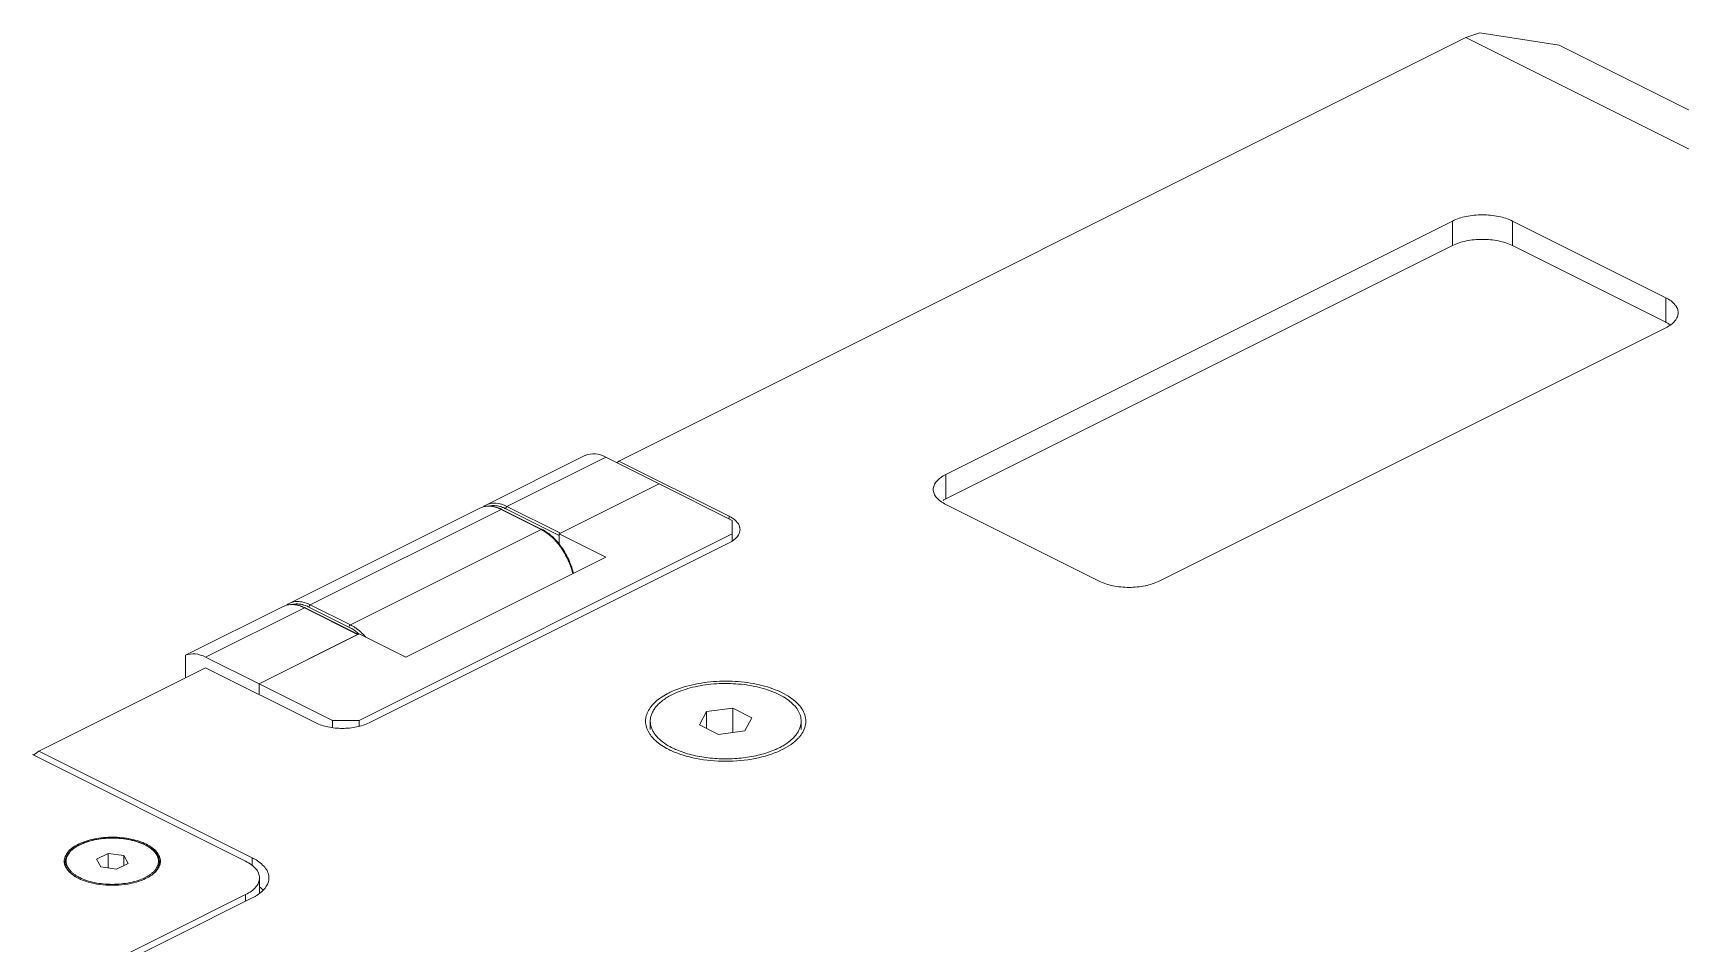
# Model space of a CAD drawing. Header units: millimetres. Extents: x 0 to 9253, y 0 to 2730.
# Drawn here: x 2865.4 to 3040.1, y 2444 to 2540.5 of the extents above; entities that cross this region are included whole.
import ezdxf

# ---------------------------------------------------------------- set-up
doc = ezdxf.new("R2010")
doc.units = ezdxf.units.MM
doc.layers.get('0').update_dxf_attribs({"lineweight": 13})

msp = doc.modelspace()

# ---------------------------------------------------------------- linework, layer by layer
for p, q in [((3018.83, 2540.49), (3017.35, 2539.99)), ((3018.83, 2540.49), (3027.24, 2539.19)), ((3017.35, 2539.99), (2927.54, 2495.08)), ((3341.91, 2377.7), (3017.35, 2539.99)), ((3348.98, 2378.32), (3027.24, 2539.19)), ((3015.93, 2520.54), (2962.19, 2493.67)), ((3015.93, 2517.94), (3015.93, 2520.54)), ((3022.29, 2520.54), (3022.29, 2517.94)), ((3038.56, 2512.41), (3022.29, 2520.54)), ((2962.19, 2491.07), (3015.93, 2517.94)), ((3038.56, 2509.81), (3022.29, 2517.94)), ((3038.56, 2509.81), (3038.56, 2512.41)), ((2984.82, 2482.36), (3038.56, 2509.23)), ((2923.78, 2495.6), (2913.43, 2490.42)), ((2926.13, 2495.51), (2915.66, 2490.28)), ((2924.01, 2495.71), (2923.78, 2495.6)), ((2931.79, 2492.69), (2926.13, 2495.51)), ((2927.54, 2495.08), (2927.32, 2494.92)), ((2927.54, 2495.08), (2939.21, 2489.25)), ((2962.19, 2493.67), (2962.19, 2491.07)), ((2931.79, 2492.69), (2921.18, 2487.39)), ((2921.32, 2487.45), (2931.79, 2492.69)), ((2931.79, 2492.69), (2939.56, 2488.8)), ((2912.79, 2490.11), (2892.57, 2479.99)), ((2894.8, 2479.85), (2915.03, 2489.96)), ((2915.03, 2489.96), (2919.27, 2487.84)), ((2915.12, 2489.97), (2919.36, 2487.85)), ((2915.52, 2490.04), (2921.18, 2487.21)), ((2915.66, 2490.28), (2921.32, 2487.45)), ((2962.19, 2490.49), (2978.45, 2482.36)), ((2899.05, 2477.73), (2919.27, 2487.84)), ((2939.21, 2488.98), (2939.21, 2489.25)), ((2939.56, 2486.64), (2939.56, 2488.8)), ((2899.97, 2467.59), (2939.56, 2487.39)), ((2939.21, 2486.42), (2901.03, 2467.33)), ((2921.18, 2486.31), (2921.18, 2487.39)), ((2921.18, 2487.39), (2926.13, 2484.91)), ((2926.13, 2484.91), (2904.92, 2474.3)), ((2891.93, 2479.68), (2881.58, 2474.5)), ((2894.17, 2479.53), (2883.7, 2474.3)), ((2899.82, 2476.71), (2894.17, 2479.53)), ((2899.91, 2476.71), (2894.26, 2479.54)), ((2898.9, 2477.49), (2894.66, 2479.61)), ((2899.05, 2477.73), (2894.8, 2479.85)), ((2899.97, 2476.78), (2889.36, 2471.48)), ((2889.36, 2471.47), (2899.82, 2476.71)), ((2899.97, 2476.78), (2904.92, 2474.3)), ((2881.58, 2472.1), (2881.58, 2474.5)), ((2889.36, 2471.47), (2883.7, 2474.3)), ((2883.7, 2473.16), (2866.02, 2464.32)), ((2895.37, 2467.33), (2883.7, 2473.16)), ((2889.36, 2470.34), (2889.36, 2471.48)), ((2897.14, 2467.59), (2889.36, 2471.48)), ((2936.82, 2468.53), (2936.07, 2467.13)), ((2939.6, 2468.9), (2936.82, 2468.53)), ((2936.82, 2468.53), (2936.82, 2466.76)), ((2939.6, 2468.9), (2939.6, 2466.31)), ((2941.64, 2467.88), (2939.6, 2468.9)), ((2897.14, 2466.83), (2897.14, 2467.59)), ((2897.14, 2467.59), (2899.97, 2467.59)), ((2899.97, 2466.96), (2899.97, 2467.59)), ((2930.86, 2466.64), (2930.86, 2467.51)), ((2936.07, 2467.13), (2938.11, 2466.11)), ((2940.9, 2466.49), (2941.64, 2467.88)), ((2946.86, 2466.64), (2946.86, 2467.51)), ((2938.11, 2466.11), (2940.9, 2466.49)), ((2945.8, 2465.05), (2944.87, 2464.5)), ((2865.32, 2463.97), (2887.94, 2452.66)), ((2866.02, 2464.32), (2865.45, 2463.91)), ((2866.02, 2464.32), (2888.65, 2453.01)), ((2873.35, 2453.49), (2872.13, 2452.88)), ((2872.13, 2452.88), (2872.58, 2452.05)), ((2873.35, 2453.49), (2873.35, 2451.94)), ((2875.03, 2453.27), (2873.35, 2453.49)), ((2875.03, 2453.27), (2875.03, 2452.21)), ((2875.48, 2452.43), (2875.03, 2453.27)), ((2888.65, 2453.01), (2888.65, 2452.21)), ((2868.8, 2452.57), (2868.8, 2452.5)), ((2872.58, 2452.05), (2874.25, 2451.82)), ((2874.25, 2451.82), (2875.48, 2452.43)), ((2878.8, 2452.57), (2878.8, 2452.5)), ((2889.41, 2450.89), (2889.41, 2449.23)), ((2753.59, 2381.95), (2887.94, 2449.12)), ((2754.3, 2381.59), (2888.65, 2448.77)), ((2887.94, 2449.12), (2887.94, 2448.41))]:
    msp.add_line(p, q)
for centre, radius, start, end in [((2913.7, 2488.29), 2.03, 105.8883, 116.5232), ((2913.64, 2488.42), 1.89, 105.3903, 116.5576), ((2914.33, 2488.62), 2.01, 116.6087, 126.3127), ((2913.91, 2486.83), 3.59, 63.3772, 69.079), ((2964.01, 2487.43), 4.07, 116.513, 120.7931), ((2917.45, 2484.2), 4.07, 62.3934, 63.4323), ((2915.52, 2481.8), 7.17, 37.8279, 41.7142), ((2938, 2489.01), 2.86, 303.6195, 306.9996), ((2892.83, 2477.87), 2.02, 106.2513, 116.5209), ((2892.77, 2478), 1.87, 111.3205, 116.603), ((2892.78, 2477.98), 1.9, 106.6077, 111.308), ((2893.47, 2478.19), 2.02, 116.6009, 126.4825), ((2896.7, 2473.22), 4.81, 53.3448, 58.0762), ((2896.33, 2472.74), 5.41, 48.9038, 53.3005), ((2896.13, 2472.5), 5.72, 48.2246, 48.9235), ((2895.92, 2472.28), 6.31, 44.7804, 47.9991), ((2895.56, 2471.93), 6.81, 41.2705, 44.7548), ((2933.57, 2468.01), 3.33, 213.0779, 218.6205), ((2944.15, 2468.01), 3.33, 321.371, 326.9076), ((2936.67, 2472.15), 8.56, 243.4401, 244.6975), ((2940.77, 2472.17), 8.37, 293.054, 296.5437), ((2941.19, 2471.33), 7.44, 296.5436, 300.29), ((2941.06, 2472.11), 8.5, 295.2968, 296.559), ((2872.47, 2449.91), 5.08, 115.8955, 116.5635), ((2870.15, 2452.19), 1.45, 157.9442, 163.8656), ((2872.48, 2450.11), 4.78, 116.5644, 117.029), ((2877.44, 2452.18), 1.47, 17.8428, 22.02), ((2870.05, 2452.21), 1.35, 165.2311, 170.2174), ((2870.09, 2452.2), 1.39, 163.9035, 165.2463), ((2870.05, 2452.57), 1.25, 180.0018, 183.3021), ((2871.92, 2454.43), 3.97, 236.8497, 237.4592), ((2872.37, 2455), 4.56, 239.7233, 243.4568), ((2875.68, 2454.43), 3.97, 302.535, 303.0878), ((2877.55, 2452.57), 1.25, 356.6977, 359.998), ((2877.49, 2452.2), 1.41, 16.0976, 17.8255), ((2877.55, 2452.21), 1.36, 9.8013, 16.1227), ((2887.6, 2447.46), 3.08, 43.9215, 46.9338), ((2886.57, 2453.05), 4.76, 301.3662, 303.2333)]:
    msp.add_arc(centre, radius, start, end)
for points, knots in [([(3022.29, 2520.54), (3021.84, 2520.77), (3020.78, 2521.1), (3019.11, 2521.25), (3017.44, 2521.1), (3016.39, 2520.77), (3015.93, 2520.54)], [0, 0, 0, 0, 0.235404, 0.5, 0.764596, 1, 1, 1, 1]), ([(3015.93, 2517.94), (3016.39, 2518.17), (3017.44, 2518.5), (3019.11, 2518.65), (3020.78, 2518.5), (3021.84, 2518.17), (3022.29, 2517.94)], [0, 0, 0, 0, 0.235404, 0.5, 0.764596, 1, 1, 1, 1]), ([(3039.88, 2510.82), (3039.88, 2510.97), (3039.81, 2511.28), (3039.54, 2511.71), (3039.11, 2512.1), (3038.75, 2512.31), (3038.56, 2512.41)], [0, 0, 0, 0, 0.206537, 0.434441, 0.697705, 1, 1, 1, 1]), ([(3038.56, 2509.23), (3038.75, 2509.32), (3039.11, 2509.53), (3039.54, 2509.92), (3039.81, 2510.35), (3039.88, 2510.67), (3039.88, 2510.82)], [0, 0, 0, 0, 0.302295, 0.565559, 0.793463, 1, 1, 1, 1]), ([(3038.56, 2509.81), (3038.6, 2509.79), (3038.76, 2509.71), (3038.91, 2509.61), (3039.02, 2509.54)], [0, 0, 0, 0, 0.259334, 1, 1, 1, 1]), ([(2926.13, 2495.51), (2925.78, 2495.69), (2925.07, 2495.93), (2924.32, 2495.84), (2924.01, 2495.71)], [0, 0, 0, 0, 0.535394, 1, 1, 1, 1]), ([(2962.19, 2493.67), (2962, 2493.57), (2961.64, 2493.36), (2961.21, 2492.98), (2960.94, 2492.54), (2960.87, 2492.23), (2960.87, 2492.08)], [0, 0, 0, 0, 0.302295, 0.565559, 0.793463, 1, 1, 1, 1]), ([(2960.87, 2492.08), (2960.87, 2491.93), (2960.94, 2491.61), (2961.21, 2491.18), (2961.64, 2490.8), (2962, 2490.59), (2962.19, 2490.49)], [0, 0, 0, 0, 0.206537, 0.434441, 0.697705, 1, 1, 1, 1]), ([(2913.13, 2490.24), (2913.28, 2490.28), (2913.58, 2490.32), (2914.05, 2490.3), (2914.55, 2490.18), (2914.87, 2490.04), (2915.03, 2489.96)], [0, 0, 0, 0, 0.227723, 0.467653, 0.724355, 1, 1, 1, 1]), ([(2915.12, 2489.97), (2914.95, 2490.05), (2914.62, 2490.19), (2914.11, 2490.31), (2913.61, 2490.34), (2913.29, 2490.28), (2913.14, 2490.24)], [0, 0, 0, 0, 0.271542, 0.526805, 0.768259, 1, 1, 1, 1]), ([(2913.43, 2490.42), (2913.58, 2490.5), (2913.93, 2490.62), (2914.71, 2490.66), (2915.29, 2490.47), (2915.66, 2490.28)], [0, 0, 0, 0, 0.227653, 0.465867, 1, 1, 1, 1]), ([(2913.84, 2490.33), (2913.89, 2490.34), (2914.1, 2490.38), (2914.31, 2490.38), (2914.47, 2490.36)], [0, 0, 0, 0, 0.24334, 1, 1, 1, 1]), ([(2914.47, 2490.36), (2914.53, 2490.35), (2914.78, 2490.32), (2915.02, 2490.25), (2915.2, 2490.18)], [0, 0, 0, 0, 0.240321, 1, 1, 1, 1]), ([(2915.12, 2489.97), (2915.1, 2489.98), (2915.07, 2489.98), (2915.04, 2489.97), (2915.03, 2489.96)], [0, 0, 0, 0, 0.463901, 1, 1, 1, 1]), ([(2915.66, 2490.28), (2915.64, 2490.27), (2915.57, 2490.21), (2915.52, 2490.11), (2915.52, 2490.04)], [0, 0, 0, 0, 0.233153, 1, 1, 1, 1]), ([(2919.36, 2487.85), (2919.35, 2487.85), (2919.31, 2487.86), (2919.28, 2487.85), (2919.27, 2487.84)], [0, 0, 0, 0, 0.463901, 1, 1, 1, 1]), ([(2919.34, 2487.81), (2919.61, 2487.66), (2920.16, 2487.29), (2920.64, 2486.83), (2920.87, 2486.57)], [0, 0, 0, 0, 0.478363, 1, 1, 1, 1]), ([(2919.36, 2487.85), (2919.7, 2487.68), (2920.36, 2487.22), (2920.92, 2486.64), (2921.18, 2486.32)], [0, 0, 0, 0, 0.47686, 1, 1, 1, 1]), ([(2939.21, 2489.25), (2939.25, 2489.23), (2939.41, 2489.15), (2939.57, 2489.05), (2939.67, 2488.97)], [0, 0, 0, 0, 0.260612, 1, 1, 1, 1]), ([(2939.67, 2488.97), (2939.88, 2488.82), (2940.22, 2488.5), (2940.38, 2488.04), (2940.38, 2487.84)], [0, 0, 0, 0, 0.548862, 1, 1, 1, 1]), ([(2940.38, 2487.84), (2940.38, 2487.64), (2940.24, 2487.19), (2939.91, 2486.88), (2939.72, 2486.73)], [0, 0, 0, 0, 0.453206, 1, 1, 1, 1]), ([(2921.18, 2486.32), (2921.55, 2485.86), (2922.17, 2484.87), (2922.57, 2483.76), (2922.7, 2483.2)], [0, 0, 0, 0, 0.500953, 1, 1, 1, 1]), ([(2921.18, 2486.2), (2921.53, 2485.75), (2922.12, 2484.78), (2922.51, 2483.71), (2922.63, 2483.16)], [0, 0, 0, 0, 0.501537, 1, 1, 1, 1]), ([(2921.32, 2487.45), (2921.31, 2487.45), (2921.25, 2487.41), (2921.22, 2487.35), (2921.2, 2487.31)], [0, 0, 0, 0, 0.225089, 1, 1, 1, 1]), ([(2939.58, 2486.63), (2939.55, 2486.61), (2939.43, 2486.54), (2939.31, 2486.47), (2939.21, 2486.42)], [0, 0, 0, 0, 0.24201, 1, 1, 1, 1]), ([(2978.45, 2482.36), (2978.91, 2482.13), (2979.97, 2481.8), (2981.64, 2481.64), (2983.3, 2481.8), (2984.36, 2482.13), (2984.82, 2482.36)], [0, 0, 0, 0, 0.235404, 0.5, 0.764596, 1, 1, 1, 1]), ([(2894.17, 2479.53), (2893.85, 2479.69), (2893.22, 2479.92), (2892.53, 2479.89), (2892.24, 2479.8)], [0, 0, 0, 0, 0.533273, 1, 1, 1, 1]), ([(2894.26, 2479.54), (2893.94, 2479.7), (2893.28, 2479.93), (2892.58, 2479.9), (2892.27, 2479.81)], [0, 0, 0, 0, 0.527526, 1, 1, 1, 1]), ([(2894.8, 2479.85), (2894.61, 2479.95), (2894.22, 2480.1), (2893.63, 2480.22), (2893.07, 2480.19), (2892.72, 2480.07), (2892.57, 2479.99)], [0, 0, 0, 0, 0.279206, 0.535337, 0.772884, 1, 1, 1, 1]), ([(2893.68, 2479.92), (2893.55, 2479.94), (2893.3, 2479.95), (2893.05, 2479.92), (2892.94, 2479.89)], [0, 0, 0, 0, 0.511367, 1, 1, 1, 1]), ([(2894, 2479.86), (2893.97, 2479.87), (2893.87, 2479.89), (2893.76, 2479.91), (2893.68, 2479.92)], [0, 0, 0, 0, 0.254691, 1, 1, 1, 1]), ([(2894.66, 2479.61), (2894.61, 2479.64), (2894.39, 2479.74), (2894.17, 2479.82), (2894, 2479.86)], [0, 0, 0, 0, 0.259301, 1, 1, 1, 1]), ([(2894.17, 2479.53), (2894.17, 2479.54), (2894.2, 2479.55), (2894.24, 2479.55), (2894.26, 2479.54)], [0, 0, 0, 0, 0.281659, 1, 1, 1, 1]), ([(2894.66, 2479.61), (2894.66, 2479.66), (2894.69, 2479.73), (2894.75, 2479.81), (2894.78, 2479.84), (2894.8, 2479.85)], [0, 0, 0, 0, 0.509738, 0.769361, 1, 1, 1, 1]), ([(2898.9, 2477.49), (2898.9, 2477.54), (2898.93, 2477.61), (2898.99, 2477.69), (2899.03, 2477.72), (2899.05, 2477.73)], [0, 0, 0, 0, 0.509738, 0.769361, 1, 1, 1, 1]), ([(2899.24, 2477.3), (2899.21, 2477.32), (2899.1, 2477.38), (2898.99, 2477.44), (2898.9, 2477.49)], [0, 0, 0, 0, 0.254571, 1, 1, 1, 1]), ([(2899.74, 2477.3), (2899.68, 2477.34), (2899.46, 2477.5), (2899.23, 2477.64), (2899.05, 2477.73)], [0, 0, 0, 0, 0.258552, 1, 1, 1, 1]), ([(2900.14, 2476.97), (2900.11, 2477), (2899.98, 2477.11), (2899.84, 2477.22), (2899.74, 2477.3)], [0, 0, 0, 0, 0.254184, 1, 1, 1, 1]), ([(2899.91, 2476.71), (2899.89, 2476.72), (2899.86, 2476.72), (2899.83, 2476.71), (2899.82, 2476.71)], [0, 0, 0, 0, 0.718341, 1, 1, 1, 1]), ([(2883.7, 2474.3), (2883.35, 2474.48), (2882.65, 2474.72), (2881.89, 2474.63), (2881.58, 2474.5)], [0, 0, 0, 0, 0.535394, 1, 1, 1, 1]), ([(2930.77, 2466.19), (2930.55, 2466.53), (2930.32, 2467.13), (2930.37, 2467.94), (2930.66, 2468.75), (2931.47, 2469.72), (2932.34, 2470.26), (2932.85, 2470.51)], [0, 0, 0, 0, 0.222505, 0.329329, 0.440305, 0.692119, 1, 1, 1, 1]), ([(2930.86, 2467.51), (2930.86, 2467.64), (2930.88, 2467.91), (2931, 2468.3), (2931.2, 2468.68), (2931.46, 2469.05), (2931.8, 2469.41), (2932.21, 2469.74), (2932.68, 2470.06), (2933.02, 2470.25), (2933.2, 2470.34)], [0, 0, 0, 0, 0.102073, 0.207011, 0.317357, 0.435115, 0.561666, 0.697843, 0.844024, 1, 1, 1, 1]), ([(2932.85, 2470.51), (2932.93, 2470.55), (2933.26, 2470.71), (2933.61, 2470.85), (2933.87, 2470.95)], [0, 0, 0, 0, 0.241406, 1, 1, 1, 1]), ([(2946.86, 2467.51), (2946.86, 2467.61), (2946.84, 2467.8), (2946.78, 2468.1), (2946.67, 2468.39), (2946.46, 2468.78), (2946.09, 2469.25), (2945.5, 2469.76), (2944.77, 2470.22), (2943.91, 2470.62), (2942.95, 2470.96), (2941.9, 2471.22), (2940.79, 2471.4), (2939.64, 2471.5), (2938.47, 2471.52), (2937.3, 2471.45), (2936.17, 2471.29), (2935.1, 2471.05), (2934.11, 2470.74), (2933.49, 2470.48), (2933.2, 2470.34)], [0, 0, 0, 0, 0.019028, 0.03836, 0.058281, 0.079038, 0.123761, 0.173663, 0.229126, 0.290011, 0.355806, 0.425721, 0.498772, 0.573841, 0.64973, 0.725207, 0.799061, 0.870138, 0.937407, 1, 1, 1, 1]), ([(2933.87, 2470.95), (2934.64, 2471.23), (2936.3, 2471.63), (2938.87, 2471.82), (2941.44, 2471.63), (2943.78, 2471.05), (2945.43, 2470.27), (2946.43, 2469.48), (2946.95, 2468.86), (2947.28, 2468.2), (2947.39, 2467.5), (2947.28, 2466.81), (2947.07, 2466.39), (2946.94, 2466.19)], [0, 0, 0, 0, 0.146215, 0.303562, 0.46088, 0.606829, 0.732298, 0.785983, 0.83373, 0.876675, 0.916861, 0.95705, 1, 1, 1, 1]), ([(2901.03, 2467.33), (2900.62, 2467.13), (2899.68, 2466.84), (2898.2, 2466.7), (2896.71, 2466.84), (2895.78, 2467.13), (2895.37, 2467.33)], [0, 0, 0, 0, 0.23537, 0.5, 0.76463, 1, 1, 1, 1]), ([(2932.77, 2464.91), (2932.49, 2465.08), (2932.08, 2465.35), (2931.63, 2465.78), (2931.35, 2466.11), (2931.13, 2466.45), (2930.97, 2466.8), (2930.88, 2467.15), (2930.86, 2467.39), (2930.86, 2467.51)], [0, 0, 0, 0, 0.296488, 0.431162, 0.557233, 0.675592, 0.787581, 0.894991, 1, 1, 1, 1]), ([(2944.94, 2464.91), (2945.23, 2465.08), (2945.63, 2465.35), (2946.09, 2465.78), (2946.36, 2466.11), (2946.58, 2466.45), (2946.74, 2466.8), (2946.83, 2467.15), (2946.86, 2467.39), (2946.86, 2467.51)], [0, 0, 0, 0, 0.296511, 0.431162, 0.557225, 0.675583, 0.787573, 0.894986, 1, 1, 1, 1]), ([(2931.92, 2465.05), (2931.82, 2465.12), (2931.48, 2465.38), (2931.16, 2465.68), (2930.96, 2465.93)], [0, 0, 0, 0, 0.266976, 1, 1, 1, 1]), ([(2932.85, 2464.5), (2932.76, 2464.54), (2932.44, 2464.71), (2932.13, 2464.9), (2931.92, 2465.05)], [0, 0, 0, 0, 0.260507, 1, 1, 1, 1]), ([(2946.75, 2465.93), (2946.69, 2465.85), (2946.4, 2465.53), (2946.07, 2465.24), (2945.8, 2465.05)], [0, 0, 0, 0, 0.233846, 1, 1, 1, 1]), ([(2933.66, 2464.47), (2933.58, 2464.5), (2933.28, 2464.63), (2932.98, 2464.79), (2932.77, 2464.91)], [0, 0, 0, 0, 0.258824, 1, 1, 1, 1]), ([(2944.7, 2464.42), (2943.84, 2464.02), (2941.91, 2463.44), (2938.86, 2463.16), (2935.8, 2463.44), (2933.87, 2464.02), (2933.01, 2464.42)], [0, 0, 0, 0, 0.236467, 0.500023, 0.763622, 1, 1, 1, 1]), ([(2935.22, 2463.94), (2934.95, 2464.01), (2934.42, 2464.17), (2933.91, 2464.36), (2933.66, 2464.47)], [0, 0, 0, 0, 0.513274, 1, 1, 1, 1]), ([(2942.49, 2463.94), (2941.91, 2463.8), (2940.7, 2463.58), (2938.86, 2463.47), (2937.01, 2463.58), (2935.8, 2463.8), (2935.22, 2463.94)], [0, 0, 0, 0, 0.244768, 0.5, 0.755232, 1, 1, 1, 1]), ([(2944.05, 2464.46), (2943.8, 2464.36), (2943.29, 2464.17), (2942.76, 2464.01), (2942.49, 2463.94)], [0, 0, 0, 0, 0.486819, 1, 1, 1, 1]), ([(2877.41, 2454.46), (2877.16, 2454.58), (2876.63, 2454.8), (2875.44, 2455.11), (2873.84, 2455.27), (2872.24, 2455.12), (2871.04, 2454.82), (2870.5, 2454.61), (2870.25, 2454.49)], [0, 0, 0, 0, 0.112365, 0.235147, 0.498953, 0.76334, 0.886739, 1, 1, 1, 1]), ([(2870.29, 2454.39), (2870.47, 2454.48), (2870.86, 2454.65), (2871.48, 2454.84), (2872.14, 2454.99), (2872.85, 2455.08), (2873.57, 2455.13), (2874.29, 2455.12), (2875.01, 2455.06), (2875.7, 2454.94), (2876.35, 2454.78), (2876.95, 2454.57), (2877.48, 2454.32), (2877.94, 2454.03), (2878.31, 2453.7), (2878.59, 2453.35), (2878.74, 2453.03), (2878.79, 2452.77), (2878.8, 2452.64), (2878.8, 2452.57)], [0, 0, 0, 0, 0.06245, 0.129395, 0.20002, 0.273337, 0.348228, 0.423507, 0.497972, 0.570456, 0.63988, 0.705308, 0.766019, 0.821586, 0.871979, 0.917684, 0.959777, 0.980007, 1, 1, 1, 1]), ([(2870.34, 2454.39), (2870.58, 2454.51), (2871.1, 2454.72), (2871.94, 2454.94), (2872.85, 2455.08), (2873.8, 2455.12), (2874.75, 2455.08), (2875.66, 2454.94), (2876.38, 2454.75), (2876.91, 2454.56), (2877.26, 2454.4), (2877.59, 2454.22), (2877.87, 2454.03), (2878.12, 2453.82), (2878.33, 2453.6), (2878.49, 2453.38), (2878.61, 2453.14), (2878.69, 2452.9), (2878.71, 2452.66), (2878.69, 2452.41), (2878.61, 2452.17), (2878.49, 2451.94), (2878.33, 2451.71), (2878.12, 2451.49), (2877.87, 2451.29), (2877.59, 2451.09), (2877.38, 2450.98), (2877.27, 2450.93)], [0, 0, 0, 0, 0.06767, 0.141596, 0.21998, 0.300673, 0.381365, 0.459749, 0.533678, 0.568408, 0.601388, 0.632481, 0.661607, 0.68875, 0.713973, 0.737443, 0.759435, 0.78035, 0.800694, 0.821038, 0.841952, 0.863945, 0.887415, 0.912637, 0.939778, 0.968913, 1, 1, 1, 1]), ([(2870.2, 2454.46), (2869.97, 2454.35), (2869.57, 2454.11), (2869.09, 2453.67), (2868.78, 2453.18), (2868.7, 2452.83), (2868.7, 2452.66)], [0, 0, 0, 0, 0.302569, 0.565477, 0.793427, 1, 1, 1, 1]), ([(2868.8, 2452.57), (2868.8, 2452.66), (2868.82, 2452.83), (2868.9, 2453.09), (2869.02, 2453.34), (2869.2, 2453.58), (2869.41, 2453.81), (2869.67, 2454.02), (2869.97, 2454.22), (2870.18, 2454.34), (2870.29, 2454.39)], [0, 0, 0, 0, 0.105005, 0.212309, 0.324205, 0.442477, 0.568498, 0.703191, 0.84707, 1, 1, 1, 1]), ([(2870.08, 2451.07), (2869.98, 2451.12), (2869.8, 2451.24), (2869.56, 2451.43), (2869.35, 2451.63), (2869.18, 2451.84), (2869.04, 2452.06), (2868.95, 2452.28), (2868.9, 2452.51), (2868.9, 2452.74), (2868.94, 2452.97), (2869.05, 2453.28), (2869.24, 2453.57), (2869.5, 2453.84), (2869.73, 2454.03), (2870, 2454.21), (2870.2, 2454.32), (2870.3, 2454.37)], [0, 0, 0, 0, 0.075391, 0.146002, 0.211925, 0.273452, 0.331106, 0.38567, 0.438175, 0.489851, 0.542016, 0.595934, 0.71285, 0.777587, 0.846957, 0.921125, 1, 1, 1, 1]), ([(2878.9, 2452.66), (2878.9, 2452.83), (2878.83, 2453.18), (2878.52, 2453.67), (2878.03, 2454.11), (2877.63, 2454.35), (2877.41, 2454.46)], [0, 0, 0, 0, 0.206581, 0.434476, 0.697533, 1, 1, 1, 1]), ([(2888.65, 2453.01), (2888.69, 2452.99), (2888.82, 2452.92), (2888.95, 2452.85), (2889.05, 2452.79)], [0, 0, 0, 0, 0.255681, 1, 1, 1, 1]), ([(2889.05, 2452.79), (2889.25, 2452.67), (2889.62, 2452.4), (2890.07, 2451.93), (2890.34, 2451.43), (2890.41, 2451.06), (2890.41, 2450.89)], [0, 0, 0, 0, 0.295603, 0.555814, 0.786567, 1, 1, 1, 1]), ([(2868.7, 2452.66), (2868.7, 2452.57), (2868.71, 2452.46), (2868.74, 2452.35), (2868.75, 2452.32)], [0, 0, 0, 0, 0.74699, 1, 1, 1, 1]), ([(2868.75, 2452.32), (2868.76, 2452.29), (2868.8, 2452.14), (2868.87, 2452.01), (2868.93, 2451.91)], [0, 0, 0, 0, 0.242322, 1, 1, 1, 1]), ([(2868.93, 2451.91), (2868.89, 2452), (2868.83, 2452.2), (2868.8, 2452.4), (2868.8, 2452.5)], [0, 0, 0, 0, 0.507161, 1, 1, 1, 1]), ([(2869.52, 2451.28), (2869.41, 2451.37), (2869.22, 2451.55), (2869, 2451.85), (2868.85, 2452.17), (2868.81, 2452.39), (2868.8, 2452.5)], [0, 0, 0, 0, 0.28254, 0.539541, 0.776052, 1, 1, 1, 1]), ([(2868.98, 2451.84), (2868.92, 2451.95), (2868.83, 2452.16), (2868.8, 2452.39), (2868.8, 2452.5)], [0, 0, 0, 0, 0.512155, 1, 1, 1, 1]), ([(2868.93, 2451.91), (2868.97, 2451.84), (2869.2, 2451.52), (2869.5, 2451.27), (2869.75, 2451.11)], [0, 0, 0, 0, 0.226435, 1, 1, 1, 1]), ([(2869.79, 2451.08), (2869.82, 2451.06), (2869.95, 2450.98), (2870.09, 2450.91), (2870.2, 2450.85)], [0, 0, 0, 0, 0.243039, 1, 1, 1, 1]), ([(2876.35, 2450.45), (2876.62, 2450.53), (2877.13, 2450.7), (2877.6, 2450.95), (2877.82, 2451.08)], [0, 0, 0, 0, 0.526137, 1, 1, 1, 1]), ([(2877.85, 2451.11), (2877.94, 2451.16), (2878.25, 2451.39), (2878.53, 2451.67), (2878.68, 2451.91)], [0, 0, 0, 0, 0.276071, 1, 1, 1, 1]), ([(2878.8, 2452.5), (2878.79, 2452.39), (2878.75, 2452.17), (2878.61, 2451.85), (2878.38, 2451.55), (2878.19, 2451.37), (2878.09, 2451.28)], [0, 0, 0, 0, 0.223975, 0.4605, 0.717504, 1, 1, 1, 1]), ([(2878.8, 2452.5), (2878.8, 2452.39), (2878.77, 2452.16), (2878.68, 2451.95), (2878.63, 2451.84)], [0, 0, 0, 0, 0.487846, 1, 1, 1, 1]), ([(2878.8, 2452.5), (2878.8, 2452.4), (2878.78, 2452.2), (2878.71, 2452), (2878.67, 2451.91)], [0, 0, 0, 0, 0.49284, 1, 1, 1, 1]), ([(2878.68, 2451.91), (2878.7, 2451.94), (2878.77, 2452.07), (2878.83, 2452.22), (2878.86, 2452.32)], [0, 0, 0, 0, 0.259309, 1, 1, 1, 1]), ([(2878.86, 2452.32), (2878.87, 2452.35), (2878.89, 2452.46), (2878.9, 2452.57), (2878.9, 2452.66)], [0, 0, 0, 0, 0.253008, 1, 1, 1, 1]), ([(2889.41, 2450.89), (2889.41, 2451.06), (2889.34, 2451.41), (2889.03, 2451.89), (2888.55, 2452.32), (2888.16, 2452.55), (2887.94, 2452.66)], [0, 0, 0, 0, 0.206582, 0.434477, 0.697533, 1, 1, 1, 1]), ([(2870.2, 2450.85), (2870.28, 2450.81), (2870.62, 2450.65), (2870.98, 2450.53), (2871.25, 2450.45)], [0, 0, 0, 0, 0.237165, 1, 1, 1, 1]), ([(2877.27, 2450.93), (2877.03, 2450.81), (2876.51, 2450.6), (2875.66, 2450.37), (2874.75, 2450.24), (2873.8, 2450.19), (2872.85, 2450.24), (2871.94, 2450.37), (2871.1, 2450.6), (2870.58, 2450.81), (2870.34, 2450.93)], [0, 0, 0, 0, 0.11253, 0.235465, 0.365814, 0.5, 0.634186, 0.764534, 0.887473, 1, 1, 1, 1]), ([(2871.25, 2450.45), (2871.65, 2450.33), (2872.5, 2450.16), (2873.8, 2450.08), (2875.1, 2450.16), (2875.95, 2450.33), (2876.35, 2450.45)], [0, 0, 0, 0, 0.243533, 0.5, 0.756467, 1, 1, 1, 1]), ([(2887.94, 2449.12), (2888.16, 2449.23), (2888.55, 2449.46), (2889.03, 2449.89), (2889.34, 2450.37), (2889.41, 2450.72), (2889.41, 2450.89)], [0, 0, 0, 0, 0.302467, 0.565523, 0.793418, 1, 1, 1, 1]), ([(2890.41, 2450.89), (2890.41, 2450.73), (2890.35, 2450.38), (2890.1, 2449.9), (2889.7, 2449.45), (2889.37, 2449.19), (2889.18, 2449.07)], [0, 0, 0, 0, 0.215973, 0.447853, 0.707159, 1, 1, 1, 1]), ([(2889.7, 2449.71), (2889.68, 2449.73), (2889.58, 2449.81), (2889.49, 2449.89), (2889.41, 2449.95)], [0, 0, 0, 0, 0.24348, 1, 1, 1, 1]), ([(2889.05, 2448.99), (2889.02, 2448.97), (2888.89, 2448.89), (2888.75, 2448.82), (2888.65, 2448.77)], [0, 0, 0, 0, 0.244307, 1, 1, 1, 1])]:
    msp.add_open_spline(points, degree=3, knots=knots)
msp.add_open_spline([(2921.2, 2487.31), (2921.19, 2487.28), (2921.18, 2487.24), (2921.18, 2487.21)], degree=3)

doc.saveas('drawing.dxf')
